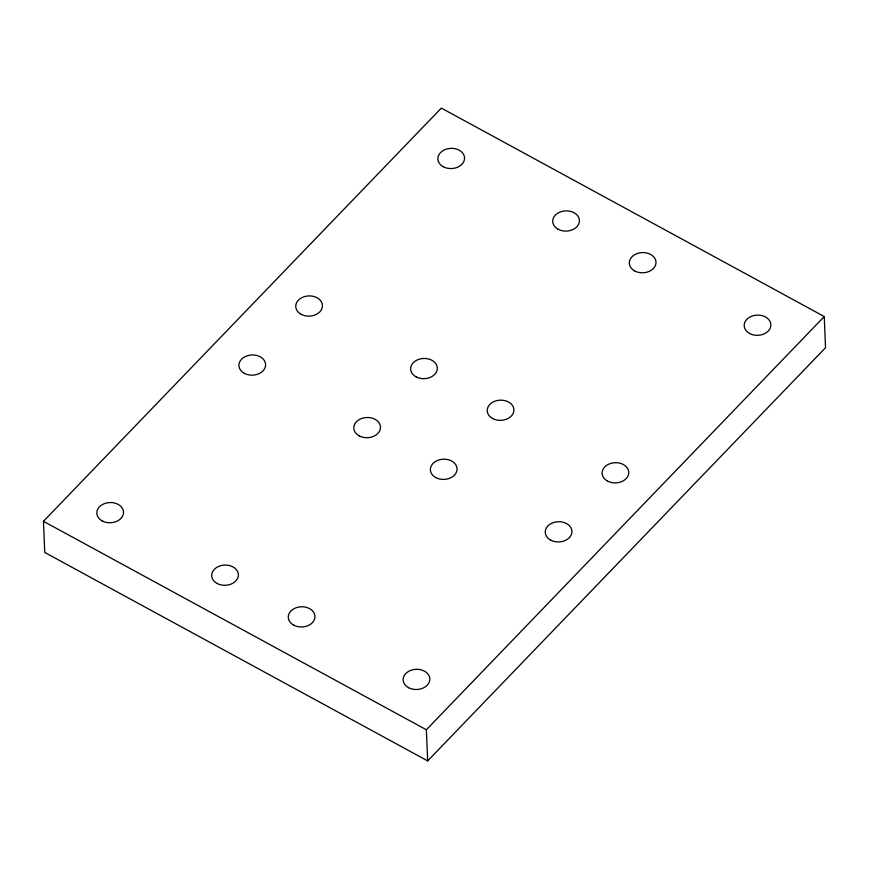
<?xml version="1.0" encoding="UTF-8"?>
<svg xmlns="http://www.w3.org/2000/svg" width="869" height="869" viewBox="0 0 869 869"><rect width="100%" height="100%" fill="white"/><g stroke="black" fill="none" stroke-linecap="round" stroke-linejoin="round"><path stroke-width="1.3" d="M43.45 521.313L441.333 108.093L824.246 316.544L825.55 347.687L427.667 760.907L44.754 552.456L43.45 521.313L426.364 729.764L427.667 760.907M426.364 729.764L824.246 316.544M244.308 373.333A13.361 10.113 -2.4 0 0 265.523 365.99A13.361 10.113 -2.4 0 0 246.959 355.877A13.361 10.113 -2.4 0 0 244.308 373.333M359.179 435.869A13.361 10.113 -2.4 0 0 380.405 428.526A13.361 10.113 -2.4 0 0 361.83 418.413A13.361 10.113 -2.4 0 0 359.179 435.869M435.76 477.559A13.361 10.113 -2.4 0 0 456.985 470.216A13.361 10.113 -2.4 0 0 438.411 460.103A13.361 10.113 -2.4 0 0 435.76 477.559M550.631 540.094A13.361 10.113 -2.4 0 0 571.856 532.751A13.361 10.113 -2.4 0 0 553.292 522.638A13.361 10.113 -2.4 0 0 550.631 540.094M607.474 481.057A13.361 10.113 -2.4 0 0 628.7 473.714A13.361 10.113 -2.4 0 0 610.125 463.611A13.361 10.113 -2.4 0 0 607.474 481.057M492.604 418.521A13.361 10.113 -2.4 0 0 513.818 411.178A13.361 10.113 -2.4 0 0 495.254 401.065A13.361 10.113 -2.4 0 0 492.604 418.521M416.023 376.831A13.361 10.113 -2.4 0 0 437.237 369.488A13.361 10.113 -2.4 0 0 418.673 359.375A13.361 10.113 -2.4 0 0 416.023 376.831M301.141 314.296A13.361 10.113 -2.4 0 0 322.366 306.953A13.361 10.113 -2.4 0 0 303.792 296.84A13.361 10.113 -2.4 0 0 301.141 314.296M443.244 166.718A13.361 10.113 -2.4 0 0 464.47 159.375A13.361 10.113 -2.4 0 0 445.895 149.262A13.361 10.113 -2.4 0 0 443.244 166.718M558.115 229.253A13.361 10.113 -2.4 0 0 579.341 221.91A13.361 10.113 -2.4 0 0 560.766 211.797A13.361 10.113 -2.4 0 0 558.115 229.253M634.696 270.943A13.361 10.113 -2.4 0 0 655.921 263.6A13.361 10.113 -2.4 0 0 637.357 253.487A13.361 10.113 -2.4 0 0 634.696 270.943M749.578 333.479A13.361 10.113 -2.4 0 0 770.792 326.136A13.361 10.113 -2.4 0 0 752.228 316.023A13.361 10.113 -2.4 0 0 749.578 333.479M408.539 687.672A13.361 10.113 -2.4 0 0 429.753 680.329A13.361 10.113 -2.4 0 0 411.189 670.216A13.361 10.113 -2.4 0 0 408.539 687.672M293.657 625.137A13.361 10.113 -2.4 0 0 314.882 617.794A13.361 10.113 -2.4 0 0 296.318 607.681A13.361 10.113 -2.4 0 0 293.657 625.137M217.076 583.447A13.361 10.113 -2.4 0 0 238.302 576.104A13.361 10.113 -2.4 0 0 219.727 565.991A13.361 10.113 -2.4 0 0 217.076 583.447M102.205 520.911A13.361 10.113 -2.4 0 0 123.431 513.568A13.361 10.113 -2.4 0 0 104.856 503.455A13.361 10.113 -2.4 0 0 102.205 520.911"/></g></svg>
